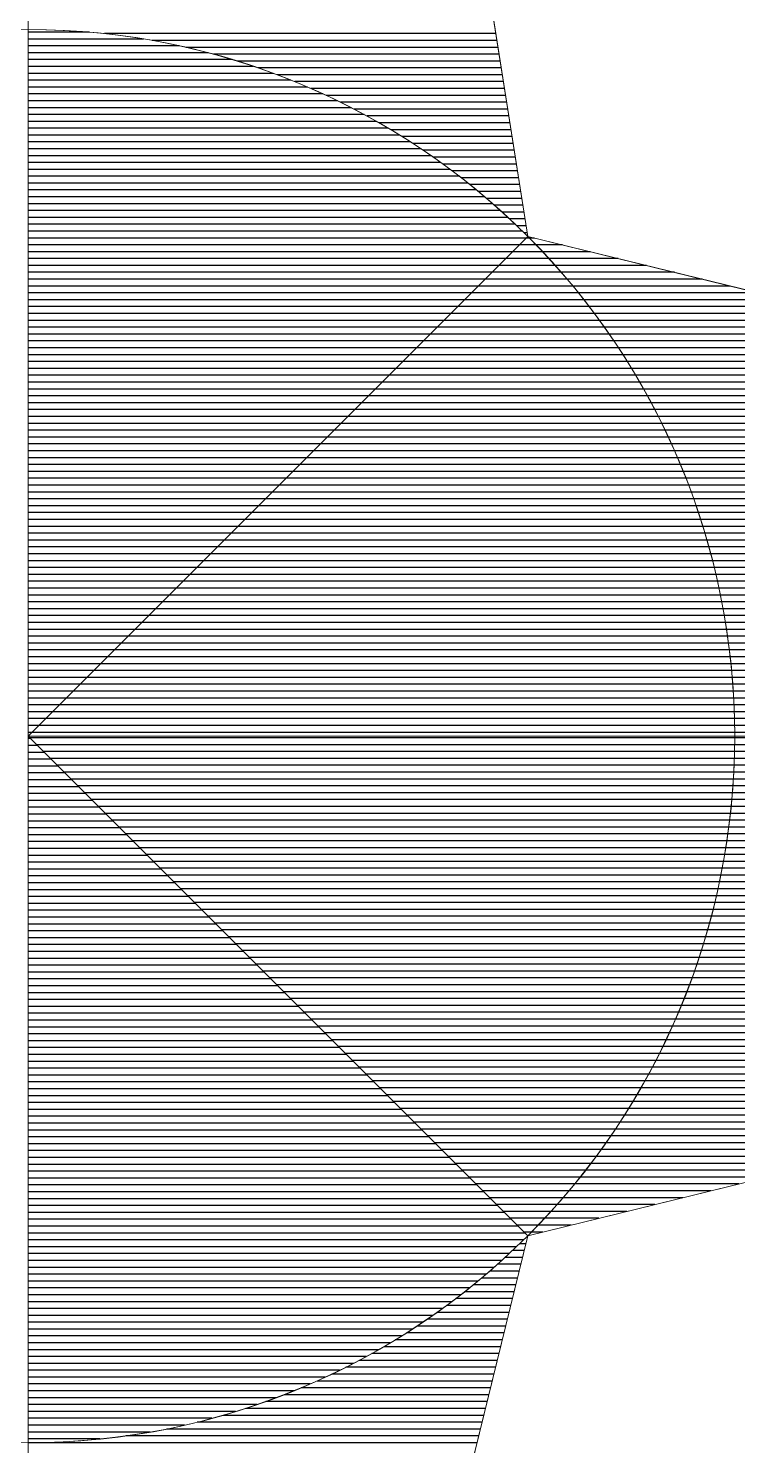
# Model space of a CAD drawing. Extents: x 348043 to 758301, y 133827 to 256568.
# Drawn here: x 624352 to 624881, y 250339 to 251396 of the extents above; entities that cross this region are included whole.
import ezdxf

# ---------------------------------------------------------------- set-up
doc = ezdxf.new("R2010")
doc.units = 0
doc.header["$LTSCALE"] = 900
doc.header["$MEASUREMENT"] = 0
doc.layers.add('3', color=7, linetype='CONTINUOUS')

# ---------------------------------------------------------------- blocks, each defined once
blk = doc.blocks.new('*X14185')
at = {"layer": '3', "color": 1, "linetype": 'Continuous'}
for p, q in [((13758.828, 13747.558), (13745.438, 13747.558)), ((13759.036, 13747.61), (13745.439, 13747.61)), ((13758.41, 13747.456), (13745.436, 13747.456)), ((13758.619, 13747.507), (13745.437, 13747.507)), ((13757.993, 13747.354), (13745.432, 13747.354)), ((13758.202, 13747.405), (13745.434, 13747.405)), ((13757.575, 13747.251), (13745.425, 13747.251)), ((13757.784, 13747.302), (13745.429, 13747.302)), ((13757.158, 13747.149), (13745.417, 13747.149)), ((13757.367, 13747.2), (13745.422, 13747.2)), ((13756.741, 13747.046), (13745.407, 13747.046)), ((13756.949, 13747.098), (13745.412, 13747.098)), ((13756.323, 13746.944), (13745.395, 13746.944)), ((13756.532, 13746.995), (13745.401, 13746.995)), ((13755.906, 13746.842), (13745.38, 13746.842)), ((13756.114, 13746.893), (13745.388, 13746.893)), ((13755.488, 13746.739), (13745.364, 13746.739)), ((13755.697, 13746.79), (13745.372, 13746.79)), ((13755.071, 13746.637), (13745.346, 13746.637)), ((13755.28, 13746.688), (13745.355, 13746.688)), ((13754.653, 13746.534), (13745.325, 13746.534)), ((13754.862, 13746.586), (13745.336, 13746.586)), ((13754.236, 13746.432), (13745.303, 13746.432)), ((13754.445, 13746.483), (13745.314, 13746.483)), ((13753.818, 13746.33), (13745.278, 13746.33)), ((13754.027, 13746.381), (13745.29, 13746.381)), ((13753.401, 13746.227), (13745.251, 13746.227)), ((13753.61, 13746.278), (13745.264, 13746.278)), ((13752.775, 13746.074), (13745.206, 13746.074)), ((13752.984, 13746.125), (13745.221, 13746.125)), ((13753.192, 13746.176), (13745.237, 13746.176)), ((13752.357, 13745.971), (13745.173, 13745.971)), ((13752.566, 13746.022), (13745.19, 13746.022)), ((13751.94, 13745.869), (13745.139, 13745.869)), ((13752.149, 13745.92), (13745.156, 13745.92)), ((13751.523, 13745.766), (13745.101, 13745.766)), ((13751.731, 13745.818), (13745.12, 13745.818)), ((13751.105, 13745.664), (13745.061, 13745.664)), ((13751.314, 13745.715), (13745.081, 13745.715)), ((13750.688, 13745.562), (13745.019, 13745.562)), ((13750.896, 13745.613), (13745.041, 13745.613)), ((13750.27, 13745.459), (13744.974, 13745.459)), ((13750.479, 13745.51), (13744.997, 13745.51)), ((13749.853, 13745.357), (13744.927, 13745.357)), ((13750.062, 13745.408), (13744.951, 13745.408)), ((13749.435, 13745.254), (13744.877, 13745.254)), ((13749.644, 13745.306), (13744.902, 13745.306)), ((13749.018, 13745.152), (13744.824, 13745.152)), ((13749.227, 13745.203), (13744.851, 13745.203)), ((13748.601, 13745.05), (13744.768, 13745.05)), ((13748.809, 13745.101), (13744.797, 13745.101)), ((13748.183, 13744.947), (13744.71, 13744.947)), ((13748.392, 13744.998), (13744.739, 13744.998)), ((13747.766, 13744.845), (13744.648, 13744.845)), ((13747.974, 13744.896), (13744.679, 13744.896)), ((13747.348, 13744.742), (13744.582, 13744.742)), ((13747.557, 13744.794), (13744.615, 13744.794)), ((13746.931, 13744.64), (13744.514, 13744.64)), ((13747.14, 13744.691), (13744.549, 13744.691)), ((13746.305, 13744.486), (13744.404, 13744.486)), ((13746.513, 13744.538), (13744.442, 13744.538)), ((13746.722, 13744.589), (13744.479, 13744.589)), ((13745.887, 13744.384), (13744.326, 13744.384)), ((13746.096, 13744.435), (13744.366, 13744.435)), ((13745.47, 13744.282), (13744.245, 13744.282)), ((13745.679, 13744.333), (13744.286, 13744.333)), ((13745.052, 13744.179), (13744.158, 13744.179)), ((13745.261, 13744.23), (13744.202, 13744.23)), ((13744.635, 13744.077), (13744.068, 13744.077)), ((13744.844, 13744.128), (13744.114, 13744.128)), ((13744.218, 13743.974), (13743.972, 13743.974)), ((13744.426, 13744.026), (13744.021, 13744.026)), ((13744.009, 13743.923), (13743.923, 13743.923))]:
    blk.add_line(p, q, dxfattribs=at)
blk = doc.blocks.new('*X18189')
at = {"layer": '3', "color": 1, "linetype": 'Continuous'}
for p, q in [((13747.684, 13747.558), (13747.558, 13747.558)), ((13747.634, 13747.61), (13747.61, 13747.61)), ((13747.78, 13747.456), (13747.456, 13747.456)), ((13747.733, 13747.507), (13747.507, 13747.507)), ((13747.871, 13747.354), (13747.354, 13747.354)), ((13747.827, 13747.405), (13747.405, 13747.405)), ((13747.958, 13747.251), (13747.251, 13747.251)), ((13747.916, 13747.302), (13747.302, 13747.302)), ((13748.041, 13747.149), (13747.149, 13747.149)), ((13748, 13747.2), (13747.2, 13747.2)), ((13748.12, 13747.046), (13747.046, 13747.046)), ((13748.08, 13747.098), (13747.098, 13747.098)), ((13748.194, 13746.944), (13746.944, 13746.944)), ((13748.157, 13746.995), (13746.995, 13746.995)), ((13748.264, 13746.842), (13746.842, 13746.842)), ((13748.229, 13746.893), (13746.893, 13746.893)), ((13748.332, 13746.739), (13746.739, 13746.739)), ((13748.299, 13746.79), (13746.79, 13746.79)), ((13748.396, 13746.637), (13746.637, 13746.637)), ((13748.365, 13746.688), (13746.688, 13746.688)), ((13748.457, 13746.534), (13746.534, 13746.534)), ((13748.427, 13746.586), (13746.586, 13746.586)), ((13748.515, 13746.432), (13746.432, 13746.432)), ((13748.486, 13746.483), (13746.483, 13746.483)), ((13748.569, 13746.33), (13746.33, 13746.33)), ((13748.542, 13746.381), (13746.381, 13746.381)), ((13748.621, 13746.227), (13746.227, 13746.227)), ((13748.595, 13746.278), (13746.278, 13746.278)), ((13748.694, 13746.074), (13746.074, 13746.074)), ((13748.67, 13746.125), (13746.125, 13746.125)), ((13748.646, 13746.176), (13746.176, 13746.176)), ((13748.739, 13745.971), (13745.971, 13745.971)), ((13748.717, 13746.022), (13746.022, 13746.022)), ((13748.782, 13745.869), (13745.869, 13745.869)), ((13748.761, 13745.92), (13745.92, 13745.92)), ((13748.822, 13745.766), (13745.766, 13745.766)), ((13748.802, 13745.818), (13745.818, 13745.818)), ((13748.859, 13745.664), (13745.664, 13745.664)), ((13748.841, 13745.715), (13745.715, 13745.715)), ((13748.895, 13745.562), (13745.562, 13745.562)), ((13748.878, 13745.613), (13745.613, 13745.613)), ((13748.928, 13745.459), (13745.459, 13745.459)), ((13748.912, 13745.51), (13745.51, 13745.51)), ((13748.959, 13745.357), (13745.357, 13745.357)), ((13748.943, 13745.408), (13745.408, 13745.408)), ((13748.987, 13745.254), (13745.254, 13745.254)), ((13748.973, 13745.306), (13745.306, 13745.306)), ((13749.013, 13745.152), (13745.152, 13745.152)), ((13749.001, 13745.203), (13745.203, 13745.203)), ((13749.037, 13745.05), (13745.05, 13745.05)), ((13749.025, 13745.101), (13745.101, 13745.101)), ((13749.059, 13744.947), (13744.947, 13744.947)), ((13749.048, 13744.998), (13744.998, 13744.998)), ((13749.079, 13744.845), (13744.845, 13744.845)), ((13749.069, 13744.896), (13744.896, 13744.896)), ((13749.097, 13744.742), (13744.742, 13744.742)), ((13749.088, 13744.794), (13744.794, 13744.794)), ((13749.112, 13744.64), (13744.64, 13744.64)), ((13749.104, 13744.691), (13744.691, 13744.691)), ((13749.132, 13744.486), (13744.486, 13744.486)), ((13749.126, 13744.538), (13744.538, 13744.538)), ((13749.119, 13744.589), (13744.589, 13744.589)), ((13749.142, 13744.384), (13744.384, 13744.384)), ((13749.137, 13744.435), (13744.435, 13744.435)), ((13749.151, 13744.282), (13744.282, 13744.282)), ((13749.147, 13744.333), (13744.333, 13744.333)), ((13749.158, 13744.179), (13744.179, 13744.179)), ((13749.154, 13744.23), (13744.23, 13744.23)), ((13749.162, 13744.077), (13744.077, 13744.077)), ((13749.16, 13744.128), (13744.128, 13744.128)), ((13749.164, 13743.974), (13743.974, 13743.974)), ((13749.164, 13744.026), (13744.026, 13744.026)), ((13749.165, 13743.923), (13743.923, 13743.923))]:
    blk.add_line(p, q, dxfattribs=at)
blk = doc.blocks.new('*X19190')
at = {"layer": '3', "color": 1, "linetype": 'Continuous'}
for p, q in [((13743.915, 13749.146), (13743.895, 13749.146)), ((13743.966, 13749.094), (13743.895, 13749.094)), ((13744.018, 13749.043), (13743.895, 13749.043)), ((13744.069, 13748.992), (13743.895, 13748.992)), ((13744.12, 13748.941), (13743.895, 13748.941)), ((13744.171, 13748.89), (13743.895, 13748.89)), ((13744.222, 13748.838), (13743.895, 13748.838)), ((13744.274, 13748.787), (13743.895, 13748.787)), ((13744.325, 13748.736), (13743.895, 13748.736)), ((13744.376, 13748.685), (13743.895, 13748.685)), ((13744.427, 13748.634), (13743.895, 13748.634)), ((13744.478, 13748.582), (13743.895, 13748.582)), ((13744.53, 13748.531), (13743.895, 13748.531)), ((13744.581, 13748.48), (13743.895, 13748.48)), ((13744.632, 13748.429), (13743.895, 13748.429)), ((13744.683, 13748.378), (13743.895, 13748.378)), ((13744.734, 13748.326), (13743.895, 13748.326)), ((13744.786, 13748.275), (13743.895, 13748.275)), ((13744.837, 13748.224), (13743.895, 13748.224)), ((13744.888, 13748.173), (13743.895, 13748.173)), ((13744.939, 13748.122), (13743.895, 13748.122)), ((13744.99, 13748.07), (13743.895, 13748.07)), ((13745.042, 13748.019), (13743.895, 13748.019)), ((13745.093, 13747.968), (13743.895, 13747.968)), ((13745.144, 13747.917), (13743.895, 13747.917)), ((13745.195, 13747.866), (13743.895, 13747.866)), ((13745.246, 13747.814), (13743.895, 13747.814)), ((13745.298, 13747.763), (13743.895, 13747.763)), ((13745.349, 13747.712), (13743.895, 13747.712)), ((13745.4, 13747.661), (13743.895, 13747.661)), ((13745.451, 13747.61), (13743.895, 13747.61)), ((13745.502, 13747.558), (13743.895, 13747.558)), ((13745.554, 13747.507), (13743.895, 13747.507)), ((13745.605, 13747.456), (13743.895, 13747.456)), ((13745.656, 13747.405), (13743.895, 13747.405)), ((13745.707, 13747.354), (13743.895, 13747.354)), ((13745.758, 13747.302), (13743.895, 13747.302)), ((13745.81, 13747.251), (13743.895, 13747.251)), ((13745.861, 13747.2), (13743.895, 13747.2)), ((13745.912, 13747.149), (13743.895, 13747.149)), ((13745.963, 13747.098), (13743.895, 13747.098)), ((13746.014, 13747.046), (13743.895, 13747.046)), ((13746.066, 13746.995), (13743.895, 13746.995)), ((13746.117, 13746.944), (13743.895, 13746.944)), ((13746.168, 13746.893), (13743.895, 13746.893)), ((13746.219, 13746.842), (13743.895, 13746.842)), ((13746.27, 13746.79), (13743.895, 13746.79)), ((13746.322, 13746.739), (13743.895, 13746.739)), ((13746.373, 13746.688), (13743.895, 13746.688)), ((13746.424, 13746.637), (13743.895, 13746.637)), ((13746.475, 13746.586), (13743.895, 13746.586)), ((13746.526, 13746.534), (13743.895, 13746.534)), ((13746.578, 13746.483), (13743.895, 13746.483)), ((13746.629, 13746.432), (13743.895, 13746.432)), ((13746.68, 13746.381), (13743.895, 13746.381)), ((13746.731, 13746.33), (13743.895, 13746.33)), ((13746.782, 13746.278), (13743.895, 13746.278)), ((13746.834, 13746.227), (13743.895, 13746.227)), ((13746.885, 13746.176), (13743.895, 13746.176)), ((13746.936, 13746.125), (13743.895, 13746.125)), ((13746.987, 13746.074), (13743.895, 13746.074)), ((13747.038, 13746.022), (13743.895, 13746.022)), ((13747.09, 13745.971), (13743.895, 13745.971)), ((13747.141, 13745.92), (13743.895, 13745.92)), ((13747.192, 13745.869), (13743.895, 13745.869)), ((13747.243, 13745.818), (13743.895, 13745.818)), ((13747.294, 13745.766), (13743.895, 13745.766)), ((13747.346, 13745.715), (13743.895, 13745.715)), ((13747.397, 13745.664), (13743.895, 13745.664)), ((13747.448, 13745.613), (13743.895, 13745.613)), ((13747.499, 13745.562), (13743.895, 13745.562)), ((13747.55, 13745.51), (13743.895, 13745.51)), ((13747.602, 13745.459), (13743.895, 13745.459)), ((13747.59, 13745.408), (13743.895, 13745.408)), ((13747.537, 13745.357), (13743.895, 13745.357)), ((13747.483, 13745.306), (13743.895, 13745.306)), ((13747.427, 13745.254), (13743.895, 13745.254)), ((13747.37, 13745.203), (13743.895, 13745.203)), ((13747.31, 13745.152), (13743.895, 13745.152)), ((13747.249, 13745.101), (13743.895, 13745.101)), ((13747.186, 13745.05), (13743.895, 13745.05)), ((13747.121, 13744.998), (13743.895, 13744.998)), ((13747.054, 13744.947), (13743.895, 13744.947)), ((13746.984, 13744.896), (13743.895, 13744.896)), ((13746.913, 13744.845), (13743.895, 13744.845)), ((13746.838, 13744.794), (13743.895, 13744.794)), ((13746.76, 13744.742), (13743.895, 13744.742)), ((13746.68, 13744.691), (13743.895, 13744.691)), ((13746.595, 13744.64), (13743.895, 13744.64)), ((13746.507, 13744.589), (13743.895, 13744.589)), ((13746.416, 13744.538), (13743.895, 13744.538)), ((13746.32, 13744.486), (13743.895, 13744.486)), ((13746.218, 13744.435), (13743.895, 13744.435)), ((13746.11, 13744.384), (13743.895, 13744.384)), ((13745.997, 13744.333), (13743.895, 13744.333)), ((13745.875, 13744.282), (13743.895, 13744.282)), ((13745.744, 13744.23), (13743.895, 13744.23)), ((13745.601, 13744.179), (13743.895, 13744.179)), ((13745.442, 13744.128), (13743.895, 13744.128)), ((13745.264, 13744.077), (13743.895, 13744.077)), ((13745.06, 13744.026), (13743.895, 13744.026)), ((13744.803, 13743.974), (13743.895, 13743.974)), ((13744.432, 13743.923), (13743.895, 13743.923))]:
    blk.add_line(p, q, dxfattribs=at)
blk = doc.blocks.new('*X22193')
at = {"layer": '3', "color": 5, "linetype": 'Continuous'}
for p, q in [((13743.945, 13747.61), (13743.907, 13747.61)), ((13744.154, 13747.558), (13743.957, 13747.558)), ((13744.363, 13747.507), (13744.006, 13747.507)), ((13744.571, 13747.456), (13744.053, 13747.456)), ((13744.78, 13747.405), (13744.1, 13747.405)), ((13744.989, 13747.354), (13744.145, 13747.354)), ((13745.198, 13747.302), (13744.189, 13747.302)), ((13745.406, 13747.251), (13744.232, 13747.251)), ((13745.615, 13747.2), (13744.274, 13747.2)), ((13745.824, 13747.149), (13744.314, 13747.149)), ((13746.032, 13747.098), (13744.354, 13747.098)), ((13746.241, 13747.046), (13744.393, 13747.046)), ((13746.45, 13746.995), (13744.43, 13746.995)), ((13746.659, 13746.944), (13744.467, 13746.944)), ((13746.867, 13746.893), (13744.503, 13746.893)), ((13747.076, 13746.842), (13744.538, 13746.842)), ((13747.285, 13746.79), (13744.572, 13746.79)), ((13747.493, 13746.739), (13744.605, 13746.739)), ((13747.702, 13746.688), (13744.638, 13746.688)), ((13747.911, 13746.637), (13744.669, 13746.637)), ((13748.12, 13746.586), (13744.7, 13746.586)), ((13748.328, 13746.534), (13744.73, 13746.534)), ((13748.537, 13746.483), (13744.759, 13746.483)), ((13748.746, 13746.432), (13744.788, 13746.432)), ((13748.954, 13746.381), (13744.815, 13746.381)), ((13749.163, 13746.33), (13744.843, 13746.33)), ((13749.372, 13746.278), (13744.869, 13746.278)), ((13749.581, 13746.227), (13744.894, 13746.227)), ((13749.789, 13746.176), (13744.92, 13746.176)), ((13749.998, 13746.125), (13744.944, 13746.125)), ((13750.207, 13746.074), (13744.967, 13746.074)), ((13750.415, 13746.022), (13744.99, 13746.022)), ((13750.624, 13745.971), (13745.012, 13745.971)), ((13750.833, 13745.92), (13745.034, 13745.92)), ((13751.042, 13745.869), (13745.055, 13745.869)), ((13751.25, 13745.818), (13745.075, 13745.818)), ((13751.459, 13745.766), (13745.095, 13745.766)), ((13751.668, 13745.715), (13745.114, 13745.715)), ((13751.876, 13745.664), (13745.133, 13745.664)), ((13752.085, 13745.613), (13745.151, 13745.613)), ((13752.294, 13745.562), (13745.168, 13745.562)), ((13752.503, 13745.51), (13745.185, 13745.51)), ((13752.711, 13745.459), (13745.201, 13745.459)), ((13752.92, 13745.408), (13745.217, 13745.408)), ((13753.129, 13745.357), (13745.232, 13745.357)), ((13753.337, 13745.306), (13745.246, 13745.306)), ((13753.546, 13745.254), (13745.26, 13745.254)), ((13753.755, 13745.203), (13745.274, 13745.203)), ((13753.964, 13745.152), (13745.286, 13745.152)), ((13754.172, 13745.101), (13745.299, 13745.101)), ((13754.381, 13745.05), (13745.311, 13745.05)), ((13754.59, 13744.998), (13745.322, 13744.998)), ((13754.798, 13744.947), (13745.333, 13744.947)), ((13755.007, 13744.896), (13745.343, 13744.896)), ((13755.216, 13744.845), (13745.352, 13744.845)), ((13755.425, 13744.794), (13745.362, 13744.794)), ((13755.633, 13744.742), (13745.37, 13744.742)), ((13755.842, 13744.691), (13745.378, 13744.691)), ((13756.051, 13744.64), (13745.386, 13744.64)), ((13756.259, 13744.589), (13745.393, 13744.589)), ((13756.468, 13744.538), (13745.399, 13744.538)), ((13756.677, 13744.486), (13745.405, 13744.486)), ((13756.886, 13744.435), (13745.411, 13744.435)), ((13757.094, 13744.384), (13745.416, 13744.384)), ((13757.303, 13744.333), (13745.42, 13744.333)), ((13757.512, 13744.282), (13745.424, 13744.282)), ((13757.72, 13744.23), (13745.428, 13744.23)), ((13757.929, 13744.179), (13745.431, 13744.179)), ((13758.138, 13744.128), (13745.433, 13744.128)), ((13758.347, 13744.077), (13745.436, 13744.077)), ((13758.555, 13744.026), (13745.437, 13744.026)), ((13758.764, 13743.974), (13745.438, 13743.974)), ((13758.973, 13743.923), (13745.439, 13743.923))]:
    blk.add_line(p, q, dxfattribs=at)
blk = doc.blocks.new('*X24195')
at = {"layer": '3', "color": 5, "linetype": 'Continuous'}
for p, q in [((13747.62, 13759.078), (13747.614, 13759.078)), ((13747.595, 13758.976), (13747.508, 13758.976)), ((13747.607, 13759.027), (13747.561, 13759.027)), ((13747.57, 13758.874), (13747.396, 13758.874)), ((13747.582, 13758.925), (13747.452, 13758.925)), ((13747.545, 13758.771), (13747.277, 13758.771)), ((13747.557, 13758.822), (13747.337, 13758.822)), ((13747.519, 13758.669), (13747.151, 13758.669)), ((13747.532, 13758.72), (13747.215, 13758.72)), ((13747.494, 13758.566), (13747.016, 13758.566)), ((13747.507, 13758.618), (13747.085, 13758.618)), ((13747.469, 13758.464), (13746.871, 13758.464)), ((13747.482, 13758.515), (13746.946, 13758.515)), ((13747.444, 13758.362), (13746.717, 13758.362)), ((13747.457, 13758.413), (13746.795, 13758.413)), ((13747.419, 13758.259), (13746.548, 13758.259)), ((13747.432, 13758.31), (13746.633, 13758.31)), ((13747.394, 13758.157), (13746.363, 13758.157)), ((13747.406, 13758.208), (13746.458, 13758.208)), ((13747.369, 13758.054), (13746.16, 13758.054)), ((13747.381, 13758.106), (13746.264, 13758.106)), ((13747.344, 13757.952), (13745.931, 13757.952)), ((13747.356, 13758.003), (13746.05, 13758.003)), ((13747.318, 13757.85), (13745.667, 13757.85)), ((13747.331, 13757.901), (13745.804, 13757.901)), ((13747.293, 13757.747), (13745.348, 13757.747)), ((13747.306, 13757.798), (13745.517, 13757.798)), ((13747.256, 13757.594), (13744.624, 13757.594)), ((13747.268, 13757.645), (13744.927, 13757.645)), ((13747.281, 13757.696), (13745.155, 13757.696)), ((13747.243, 13757.542), (13743.895, 13757.542))]:
    blk.add_line(p, q, dxfattribs=at)
blk = doc.blocks.new('*X26197')
at = {"layer": '3', "color": 5, "linetype": 'Continuous'}
for p, q in [((13749.165, 13747.61), (13743.908, 13747.61)), ((13749.165, 13747.558), (13743.959, 13747.558)), ((13749.164, 13747.507), (13744.01, 13747.507)), ((13749.163, 13747.456), (13744.061, 13747.456)), ((13749.16, 13747.405), (13744.112, 13747.405)), ((13749.158, 13747.354), (13744.164, 13747.354)), ((13749.156, 13747.302), (13744.215, 13747.302)), ((13749.152, 13747.251), (13744.266, 13747.251)), ((13749.148, 13747.2), (13744.317, 13747.2)), ((13749.144, 13747.149), (13744.368, 13747.149)), ((13749.139, 13747.098), (13744.42, 13747.098)), ((13749.133, 13747.046), (13744.471, 13747.046)), ((13749.128, 13746.995), (13744.522, 13746.995)), ((13749.121, 13746.944), (13744.573, 13746.944)), ((13749.114, 13746.893), (13744.624, 13746.893)), ((13749.107, 13746.842), (13744.676, 13746.842)), ((13749.099, 13746.79), (13744.727, 13746.79)), ((13749.091, 13746.739), (13744.778, 13746.739)), ((13749.082, 13746.688), (13744.829, 13746.688)), ((13749.072, 13746.637), (13744.88, 13746.637)), ((13749.062, 13746.586), (13744.932, 13746.586)), ((13749.052, 13746.534), (13744.983, 13746.534)), ((13749.04, 13746.483), (13745.034, 13746.483)), ((13749.029, 13746.432), (13745.085, 13746.432)), ((13749.017, 13746.381), (13745.136, 13746.381)), ((13749.004, 13746.33), (13745.188, 13746.33)), ((13748.991, 13746.278), (13745.239, 13746.278)), ((13748.977, 13746.227), (13745.29, 13746.227)), ((13748.963, 13746.176), (13745.341, 13746.176)), ((13748.948, 13746.125), (13745.392, 13746.125)), ((13748.932, 13746.074), (13745.444, 13746.074)), ((13748.917, 13746.022), (13745.495, 13746.022)), ((13748.9, 13745.971), (13745.546, 13745.971)), ((13748.883, 13745.92), (13745.597, 13745.92)), ((13748.865, 13745.869), (13745.648, 13745.869)), ((13748.846, 13745.818), (13745.7, 13745.818)), ((13748.828, 13745.766), (13745.751, 13745.766)), ((13748.808, 13745.715), (13745.802, 13745.715)), ((13748.788, 13745.664), (13745.853, 13745.664)), ((13748.767, 13745.613), (13745.904, 13745.613)), ((13748.746, 13745.562), (13745.956, 13745.562)), ((13748.723, 13745.51), (13746.007, 13745.51)), ((13748.701, 13745.459), (13746.058, 13745.459)), ((13748.677, 13745.408), (13746.109, 13745.408)), ((13748.653, 13745.357), (13746.16, 13745.357)), ((13748.629, 13745.306), (13746.212, 13745.306)), ((13748.603, 13745.254), (13746.263, 13745.254)), ((13748.577, 13745.203), (13746.314, 13745.203)), ((13748.55, 13745.152), (13746.365, 13745.152)), ((13748.523, 13745.101), (13746.416, 13745.101)), ((13748.495, 13745.05), (13746.468, 13745.05)), ((13748.465, 13744.998), (13746.519, 13744.998)), ((13748.436, 13744.947), (13746.57, 13744.947)), ((13748.405, 13744.896), (13746.621, 13744.896)), ((13748.374, 13744.845), (13746.672, 13744.845)), ((13748.342, 13744.794), (13746.724, 13744.794)), ((13748.309, 13744.742), (13746.775, 13744.742)), ((13748.275, 13744.691), (13746.826, 13744.691)), ((13748.24, 13744.64), (13746.877, 13744.64)), ((13748.205, 13744.589), (13746.928, 13744.589)), ((13748.168, 13744.538), (13746.98, 13744.538)), ((13748.131, 13744.486), (13747.031, 13744.486)), ((13748.093, 13744.435), (13747.082, 13744.435)), ((13748.053, 13744.384), (13747.133, 13744.384)), ((13748.013, 13744.333), (13747.184, 13744.333)), ((13747.971, 13744.282), (13747.236, 13744.282)), ((13747.929, 13744.23), (13747.287, 13744.23)), ((13747.885, 13744.179), (13747.338, 13744.179)), ((13747.84, 13744.128), (13747.389, 13744.128)), ((13747.794, 13744.077), (13747.44, 13744.077)), ((13747.747, 13744.026), (13747.492, 13744.026)), ((13747.699, 13743.974), (13747.543, 13743.974)), ((13747.649, 13743.923), (13747.594, 13743.923))]:
    blk.add_line(p, q, dxfattribs=at)
blk = doc.blocks.new('*X27198')
at = {"layer": '3', "color": 5, "linetype": 'Continuous'}
for p, q in [((13744.35, 13749.146), (13743.895, 13749.146)), ((13744.755, 13749.094), (13743.895, 13749.094)), ((13745.021, 13749.043), (13743.895, 13749.043)), ((13745.236, 13748.992), (13743.895, 13748.992)), ((13745.416, 13748.941), (13743.895, 13748.941)), ((13745.576, 13748.89), (13743.895, 13748.89)), ((13745.721, 13748.838), (13743.895, 13748.838)), ((13745.854, 13748.787), (13743.895, 13748.787)), ((13745.978, 13748.736), (13743.895, 13748.736)), ((13746.093, 13748.685), (13743.895, 13748.685)), ((13746.202, 13748.634), (13743.895, 13748.634)), ((13746.304, 13748.582), (13743.895, 13748.582)), ((13746.401, 13748.531), (13743.895, 13748.531)), ((13746.493, 13748.48), (13743.895, 13748.48)), ((13746.582, 13748.429), (13743.895, 13748.429)), ((13746.666, 13748.378), (13743.895, 13748.378)), ((13746.747, 13748.326), (13743.895, 13748.326)), ((13746.826, 13748.275), (13743.895, 13748.275)), ((13746.9, 13748.224), (13743.895, 13748.224)), ((13746.973, 13748.173), (13743.895, 13748.173)), ((13747.043, 13748.122), (13743.895, 13748.122)), ((13747.111, 13748.07), (13743.895, 13748.07)), ((13747.176, 13748.019), (13743.895, 13748.019)), ((13747.239, 13747.968), (13743.895, 13747.968)), ((13747.301, 13747.917), (13743.895, 13747.917)), ((13747.36, 13747.866), (13743.895, 13747.866)), ((13747.418, 13747.814), (13743.895, 13747.814)), ((13747.474, 13747.763), (13743.895, 13747.763)), ((13747.529, 13747.712), (13743.895, 13747.712)), ((13747.582, 13747.661), (13743.895, 13747.661)), ((13747.61, 13747.61), (13743.895, 13747.61)), ((13747.558, 13747.558), (13743.895, 13747.558)), ((13747.507, 13747.507), (13743.895, 13747.507)), ((13747.456, 13747.456), (13743.895, 13747.456)), ((13747.405, 13747.405), (13743.895, 13747.405)), ((13747.354, 13747.354), (13743.895, 13747.354)), ((13747.302, 13747.302), (13743.895, 13747.302)), ((13747.251, 13747.251), (13743.895, 13747.251)), ((13747.2, 13747.2), (13743.895, 13747.2)), ((13747.149, 13747.149), (13743.895, 13747.149)), ((13747.098, 13747.098), (13743.895, 13747.098)), ((13747.046, 13747.046), (13743.895, 13747.046)), ((13746.995, 13746.995), (13743.895, 13746.995)), ((13746.944, 13746.944), (13743.895, 13746.944)), ((13746.893, 13746.893), (13743.895, 13746.893)), ((13746.842, 13746.842), (13743.895, 13746.842)), ((13746.79, 13746.79), (13743.895, 13746.79)), ((13746.739, 13746.739), (13743.895, 13746.739)), ((13746.688, 13746.688), (13743.895, 13746.688)), ((13746.637, 13746.637), (13743.895, 13746.637)), ((13746.586, 13746.586), (13743.895, 13746.586)), ((13746.534, 13746.534), (13743.895, 13746.534)), ((13746.483, 13746.483), (13743.895, 13746.483)), ((13746.432, 13746.432), (13743.895, 13746.432)), ((13746.381, 13746.381), (13743.895, 13746.381)), ((13746.33, 13746.33), (13743.895, 13746.33)), ((13746.278, 13746.278), (13743.895, 13746.278)), ((13746.227, 13746.227), (13743.895, 13746.227)), ((13746.176, 13746.176), (13743.895, 13746.176)), ((13746.125, 13746.125), (13743.895, 13746.125)), ((13746.074, 13746.074), (13743.895, 13746.074)), ((13746.022, 13746.022), (13743.895, 13746.022)), ((13745.971, 13745.971), (13743.895, 13745.971)), ((13745.92, 13745.92), (13743.895, 13745.92)), ((13745.869, 13745.869), (13743.895, 13745.869)), ((13745.818, 13745.818), (13743.895, 13745.818)), ((13745.766, 13745.766), (13743.895, 13745.766)), ((13745.715, 13745.715), (13743.895, 13745.715)), ((13745.664, 13745.664), (13743.895, 13745.664)), ((13745.613, 13745.613), (13743.895, 13745.613)), ((13745.562, 13745.562), (13743.895, 13745.562)), ((13745.51, 13745.51), (13743.895, 13745.51)), ((13745.459, 13745.459), (13743.895, 13745.459)), ((13745.408, 13745.408), (13743.895, 13745.408)), ((13745.357, 13745.357), (13743.895, 13745.357)), ((13745.306, 13745.306), (13743.895, 13745.306)), ((13745.254, 13745.254), (13743.895, 13745.254)), ((13745.203, 13745.203), (13743.895, 13745.203)), ((13745.152, 13745.152), (13743.895, 13745.152)), ((13745.101, 13745.101), (13743.895, 13745.101)), ((13745.05, 13745.05), (13743.895, 13745.05)), ((13744.998, 13744.998), (13743.895, 13744.998)), ((13744.947, 13744.947), (13743.895, 13744.947)), ((13744.896, 13744.896), (13743.895, 13744.896)), ((13744.845, 13744.845), (13743.895, 13744.845)), ((13744.794, 13744.794), (13743.895, 13744.794)), ((13744.742, 13744.742), (13743.895, 13744.742)), ((13744.691, 13744.691), (13743.895, 13744.691)), ((13744.64, 13744.64), (13743.895, 13744.64)), ((13744.589, 13744.589), (13743.895, 13744.589)), ((13744.538, 13744.538), (13743.895, 13744.538)), ((13744.486, 13744.486), (13743.895, 13744.486)), ((13744.435, 13744.435), (13743.895, 13744.435)), ((13744.384, 13744.384), (13743.895, 13744.384)), ((13744.333, 13744.333), (13743.895, 13744.333)), ((13744.282, 13744.282), (13743.895, 13744.282)), ((13744.23, 13744.23), (13743.895, 13744.23)), ((13744.179, 13744.179), (13743.895, 13744.179)), ((13744.128, 13744.128), (13743.895, 13744.128)), ((13744.077, 13744.077), (13743.895, 13744.077)), ((13744.026, 13744.026), (13743.895, 13744.026)), ((13743.974, 13743.974), (13743.895, 13743.974)), ((13743.923, 13743.923), (13743.895, 13743.923))]:
    blk.add_line(p, q, dxfattribs=at)
blk = doc.blocks.new('*X29200')
at = {"layer": '3', "color": 1, "linetype": 'Continuous'}
for p, q in [((13747.384, 13745.408), (13744.463, 13745.408)), ((13747.392, 13745.357), (13744.819, 13745.357)), ((13747.4, 13745.306), (13745.072, 13745.306)), ((13747.408, 13745.254), (13745.276, 13745.254)), ((13747.416, 13745.203), (13745.453, 13745.203)), ((13747.424, 13745.152), (13745.61, 13745.152)), ((13747.432, 13745.101), (13745.752, 13745.101)), ((13747.44, 13745.05), (13745.883, 13745.05)), ((13747.448, 13744.998), (13746.004, 13744.998)), ((13747.456, 13744.947), (13746.117, 13744.947)), ((13747.464, 13744.896), (13746.224, 13744.896)), ((13747.472, 13744.845), (13746.325, 13744.845)), ((13747.48, 13744.794), (13746.422, 13744.794)), ((13747.488, 13744.742), (13746.513, 13744.742)), ((13747.496, 13744.691), (13746.6, 13744.691)), ((13747.505, 13744.64), (13746.685, 13744.64)), ((13747.513, 13744.589), (13746.765, 13744.589)), ((13747.521, 13744.538), (13746.842, 13744.538)), ((13747.529, 13744.486), (13746.917, 13744.486)), ((13747.537, 13744.435), (13746.988, 13744.435)), ((13747.545, 13744.384), (13747.058, 13744.384)), ((13747.553, 13744.333), (13747.125, 13744.333)), ((13747.561, 13744.282), (13747.19, 13744.282)), ((13747.569, 13744.23), (13747.253, 13744.23)), ((13747.577, 13744.179), (13747.314, 13744.179)), ((13747.585, 13744.128), (13747.373, 13744.128)), ((13747.593, 13744.077), (13747.43, 13744.077)), ((13747.601, 13744.026), (13747.487, 13744.026)), ((13747.609, 13743.974), (13747.54, 13743.974)), ((13747.617, 13743.923), (13747.594, 13743.923))]:
    blk.add_line(p, q, dxfattribs=at)

msp = doc.modelspace()

# ---------------------------------------------------------------- linework, layer by layer
at = {"layer": '3', "color": 7, "linetype": 'Continuous', "lineweight": 15}
for p, q in [((624351.6, 253606.5), (624724.3, 251240.6)), ((624351.6, 250867.9), (624724.3, 251240.6)), ((624724.3, 251240.6), (626243.4, 250867.9)), ((624878.6, 250867.9), (624351.6, 250867.9)), ((624351.6, 250867.9), (624724.3, 250495.3)), ((626243.4, 250867.9), (624724.3, 250495.3)), ((624878.6, 250867.9), (626243.4, 250867.9)), ((624351.6, 248976.2), (624724.3, 250495.3))]:
    msp.add_line(p, q, dxfattribs=at)
for points in [[(624351.6, 251394.9, -0.198912), (624724.3, 251240.6), (624351.6, 253606.5), (624351.6, 251394.9)], [(624351.6, 250867.9), (624724.3, 251240.6, 0.198912), (624351.6, 251394.9), (624351.6, 250867.9)], [(624878.6, 250867.9, 0.198912), (624724.3, 251240.6), (624351.6, 250867.9), (624878.6, 250867.9)], [(626243.4, 250867.9), (624724.3, 251240.6, -0.198912), (624878.6, 250867.9), (626243.4, 250867.9)], [(624351.6, 250340.9, 0.198912), (624724.3, 250495.3), (624351.6, 250867.9), (624351.6, 250340.9)], [(624724.3, 250495.3, 0.198912), (624878.6, 250867.9), (624351.6, 250867.9), (624724.3, 250495.3)], [(626243.4, 250867.9), (624878.6, 250867.9, -0.198912), (624724.3, 250495.3), (626243.4, 250867.9)], [(624351.6, 248976.2), (624724.3, 250495.3, -0.198912), (624351.6, 250340.9), (624351.6, 248976.2)]]:
    msp.add_lwpolyline(points, format="xyb", dxfattribs=at)
msp.add_circle((624351.6, 250867.9), 527, dxfattribs=at)

# ---------------------------------------------------------------- block references
at = {"layer": '3', "color": 7, "linetype": 'Continuous', "lineweight": 15, "xscale": 100, "yscale": 100, "zscale": 100}
for name, p in [('*X29200', (-750037.9, -1123149)), ('*X27198', (-750037.9, -1123521.6)), ('*X18189', (-750037.9, -1123521.6)), ('*X22193', (-749665.3, -1123521.6)), ('*X19190', (-750037.9, -1124048.6)), ('*X26197', (-750037.9, -1123894.3)), ('*X14185', (-749665.3, -1123894.3)), ('*X24195', (-750037.9, -1125413.4))]:
    msp.add_blockref(name, p, dxfattribs=at)

doc.saveas('drawing.dxf')
